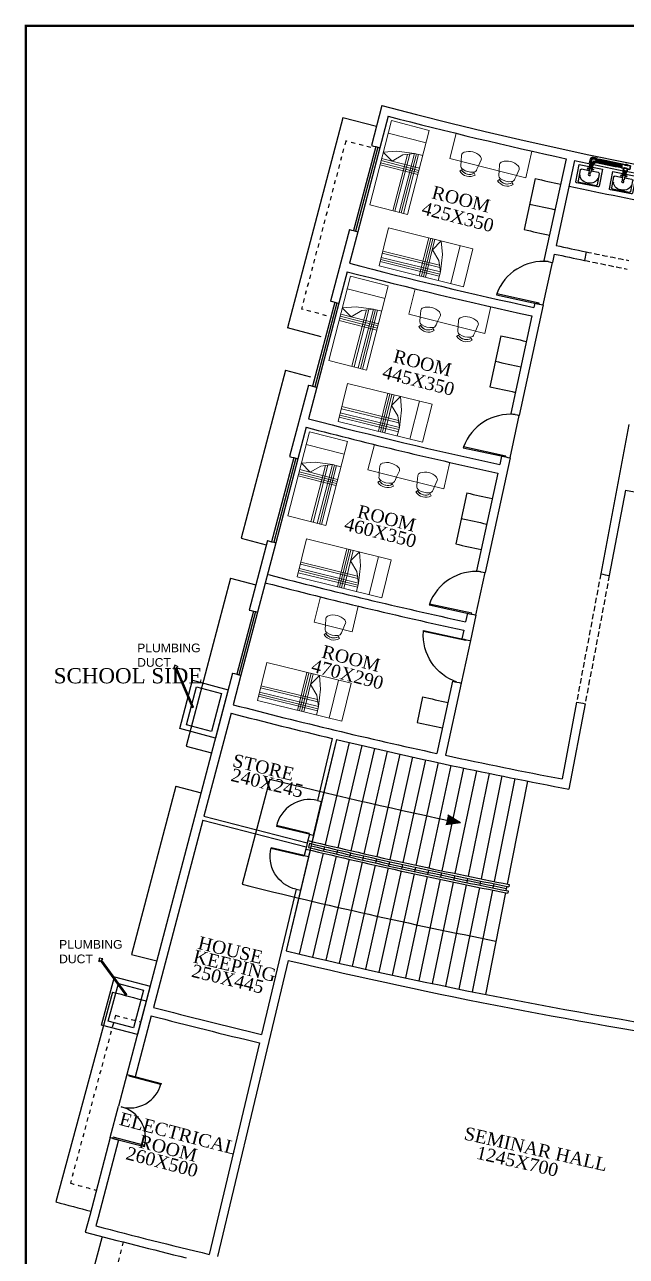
# Model space of a CAD drawing. Header units: metres. Extents: x 159409 to 239023, y 50504 to 95165.
# Drawn here: x 172420 to 173805, y 78471 to 81304 of the extents above; entities that cross this region are included whole.
import ezdxf

# ---------------------------------------------------------------- set-up
doc = ezdxf.new("R2010")
doc.units = ezdxf.units.M
doc.header["$MEASUREMENT"] = 0
doc.linetypes.add('HIDDEN', pattern=[0.125, 0.0625, -0.0625])
doc.linetypes.add('HIDDEN2', pattern=[0.1875, 0.125, -0.0625])
for name, color, linetype, lineweight in [('_Annotations', 1, 'Continuous', 25), ('FURN', 8, 'Continuous', 5), ('RJ- WS - SOLAR HW', 232, 'Continuous', 30), ('RJ- WS- COLD WATER', 152, 'Continuous', 30)]:
    doc.layers.add(name, color=color, linetype=linetype, lineweight=lineweight)
doc.layers.add('SANTEH', color=7, linetype='Continuous')
doc.layers.add('TEXT', color=3, linetype='Continuous')
doc.styles.add('DIM', font='times.ttf', dxfattribs={"height": 0.3})
doc.styles.get("Standard").update_dxf_attribs({"font": 'times.ttf', "height": 18})
doc.styles.add('Standard 360', font='arial.ttf')

# ---------------------------------------------------------------- blocks, each defined once
blk = doc.blocks.new('RYTRTRTRTRT')
at = {"color": 8}
for p, q in [((42.518, 61.153), (42.518, 61.753)), ((42.518, 61.753), (42.538, 61.753)), ((42.538, 61.753), (42.538, 61.153)), ((43.718, 61.753), (43.698, 61.753)), ((43.698, 61.753), (43.698, 61.153)), ((43.718, 61.153), (43.718, 61.753)), ((42.518, 61.153), (42.538, 61.153)), ((42.518, 61.103), (43.118, 61.103)), ((43.718, 61.103), (43.118, 61.103)), ((43.718, 61.153), (43.698, 61.153))]:
    blk.add_line(p, q, dxfattribs=at)
for centre, start, end in [((42.528, 61.163), 359.0371, 90), ((43.708, 61.163), 90, 180.9629)]:
    blk.add_arc(centre, 0.59, start, end, dxfattribs=at)
blk = doc.blocks.new('FRGHGHGHGH')
at = {"ltscale": 10}
h = blk.add_hatch(color=2, dxfattribs=at)
h.dxf.hatch_style = 1
h.paths.add_polyline_path([(196213.1, 120801.7), (196247.1, 120806.2), (196217.9, 120824.2)])
at = {"color": 2, "ltscale": 8}
for p, q in [((195961.5, 120998.2, 0.4), (195905.5, 120763.3, 0.4)), ((195990.7, 120991.3, 0.4), (195935.3, 120756.3, 0.4)), ((196019.9, 120984.5, 0.4), (195965.1, 120749.3, 0.4)), ((196049.1, 120977.7, 0.4), (195994.9, 120742.4, 0.4)), ((196078.4, 120971, 0.4), (196024.8, 120735.5, 0.4)), ((196107.6, 120964.4, 0.4), (196054.7, 120728.8, 0.4)), ((196136.9, 120957.9, 0.4), (196084.6, 120722.1, 0.4)), ((196166.2, 120951.4, 0.4), (196114.5, 120715.5, 0.4)), ((196195.5, 120945, 0.4), (196144.4, 120709, 0.4)), ((196224.9, 120938.7, 0.4), (196174.4, 120702.5, 0.4)), ((196254.2, 120932.5, 0.4), (196204.3, 120696.2, 0.4)), ((196283.6, 120926.3, 0.4), (196234.3, 120689.9, 0.4)), ((196313, 120920.2, 0.4), (196264.3, 120683.7, 0.4)), ((196342.4, 120914.2, 0.4), (196294.3, 120677.5, 0.4)), ((196371.8, 120908.3, 0.4), (196324.4, 120671.5, 0.4)), ((196401.2, 120902.4, 0.4), (196354.4, 120665.5, 0.4)), ((195904.3, 120758.5, 0.4), (195902, 120748.7, 0.4)), ((195900.8, 120743.9, 0.4), (195845.5, 120511.9, 0.4)), ((195930.7, 120736.8, 0.4), (195876, 120504.7, 0.4)), ((195960.6, 120729.8, 0.4), (195906.5, 120497.5, 0.4)), ((195934.1, 120751.4, 0.4), (195931.8, 120741.7, 0.4)), ((195964, 120744.4, 0.4), (195961.7, 120734.7, 0.4)), ((195993.8, 120737.5, 0.4), (195991.6, 120727.7, 0.4)), ((196023.7, 120730.7, 0.4), (196021.5, 120720.9, 0.4)), ((195990.5, 120722.9, 0.4), (195936.9, 120490.5, 0.4)), ((196020.4, 120716, 0.4), (195967.5, 120483.5, 0.4)), ((196050.3, 120709.3, 0.4), (195998, 120476.6, 0.4)), ((196080.2, 120702.6, 0.4), (196028.5, 120469.7, 0.4)), ((196053.6, 120723.9, 0.4), (196051.4, 120714.1, 0.4)), ((196083.5, 120717.2, 0.4), (196081.3, 120707.5, 0.4)), ((196113.4, 120710.6, 0.4), (196111.3, 120700.8, 0.4)), ((196143.4, 120704.1, 0.4), (196141.2, 120694.3, 0.4)), ((196110.2, 120696, 0.4), (196059.1, 120463, 0.4)), ((196140.2, 120689.4, 0.4), (196089.7, 120456.3, 0.4)), ((196170.2, 120683, 0.4), (196120.3, 120449.7, 0.4)), ((196200.2, 120676.6, 0.4), (196150.9, 120443.2, 0.4)), ((196173.3, 120697.6, 0.4), (196171.2, 120687.9, 0.4)), ((196203.3, 120691.3, 0.4), (196201.2, 120681.5, 0.4)), ((196233.3, 120685, 0.4), (196231.3, 120675.2, 0.4)), ((196263.3, 120678.8, 0.4), (196261.3, 120669, 0.4)), ((196293.3, 120672.6, 0.4), (196291.4, 120662.8, 0.4)), ((196230.2, 120670.3, 0.4), (196181.6, 120436.8, 0.4)), ((196260.3, 120664.1, 0.4), (196212.2, 120430.5, 0.4)), ((196290.4, 120657.9, 0.4), (196242.9, 120424.2, 0.4)), ((196320.5, 120651.9, 0.4), (196273.6, 120418, 0.4)), ((196350.6, 120645.9, 0.4), (196304.3, 120411.9, 0.4)), ((196323.4, 120666.6, 0.4), (196321.4, 120656.8, 0.4)), ((196353.5, 120660.6, 0.4), (196351.5, 120650.8, 0.4)), ((196356.4, 120649.8, 0.4), (196355.5, 120644.9, 0.4)), ((196359.3, 120664.5, 0.4), (196358.4, 120659.6, 0.4)), ((196359.3, 120664.5, 0.4), (196358.4, 120659.6, 0.4))]:
    blk.add_line(p, q, dxfattribs=at)
at = {"color": 2, "ltscale": 10}
for p, q in [((195808.2, 120907, 0.4), (195744.5, 120665.2, 0.4)), ((196247.1, 120806.2), (196217.9, 120824.2)), ((196247.1, 120806.2), (196213.1, 120801.7)), ((195895.7, 120765.7), (195891.1, 120746.2)), ((195899.4, 120759.6), (195897.1, 120749.9))]:
    blk.add_line(p, q, dxfattribs=at)
for radius, start, end in [(11653.5, 255.95847, 258.01393), (11903.5, 255.94349, 258.82445)]:
    blk.add_arc((198635.6, 132212.3), radius, start, end, dxfattribs=at)
at = {"color": 2, "ltscale": 8}
for radius, start, end in [(11770, 256.5387, 258.84879), (11775, 256.56305, 258.84878), (11790, 256.53878, 258.84875), (11785, 256.56307, 258.84876), (11780, 256.58737, 258.82445)]:
    blk.add_arc((198635.6, 132212.3), radius, start, end, dxfattribs=at)
blk = doc.blocks.new('TRTH')
at = {"color": 42, "ltscale": 8}
for p, q in [((-589.839, -68.759), (-589.839, -67.98)), ((-589.819, -68.759), (-589.819, -67.979)), ((-589.839, -68.759), (-589.819, -68.759)), ((-589.839, -68.859), (-589.039, -68.859))]:
    blk.add_line(p, q, dxfattribs=at)
blk.add_arc((-589.819, -68.759), 0.78, 0, 91.4693, dxfattribs=at)
blk = doc.blocks.new('GTGHTRH')
at = {"color": 8, "ltscale": 10}
blk.add_line((194239.1, 122846.8), (194339.1, 122846.8), dxfattribs=at)
blk.add_lwpolyline([(194239.1, 122856.8), (194241.1, 122856.8), (194241.1, 122956.8), (194239.1, 122956.8), (194239.1, 122856.8)], dxfattribs=at)
blk.add_arc((194224.9, 122842.9), 115.1, 6.9537, 81.8888, dxfattribs=at)
blk = doc.blocks.new('A$C25933C84')
at = {"linetype": 'Continuous'}
for p, q in [((0, 0.9), (2, 0.9)), ((0, 0), (0, 0.9)), ((0.3, 0.9), (0.3, 0)), ((0.6, 0.7), (0.6, 0.9)), ((2, 0.9), (2, 0)), ((0.65, 0.3), (0.6, 0.7)), ((0.7, 0.45), (0.6, 0.7)), ((0.75, 0), (0.65, 0.3)), ((0.9, 0.25), (0.7, 0.45)), ((0.75, 0), (0.9, 0.25)), ((2, 0), (0, 0))]:
    blk.add_line(p, q, dxfattribs=at)
for p, q in [((0.9, 0), (0.9, 0.9)), ((0.95, 0), (0.95, 0.9)), ((1, 0), (1, 0.9)), ((1.05, 0), (1.05, 0.9)), ((0.6, 0.8), (2, 0.8)), ((0.6, 0.75), (2, 0.75)), ((0.6, 0.7), (2, 0.7)), ((0.64, 0.6), (2, 0.6)), ((0.66, 0.55), (2, 0.55))]:
    blk.add_line(p, q)
blk = doc.blocks.new('RGGTHT')
at = {"layer": 'FURN'}
for p, q in [((196222.4, 122334.3), (196237.2, 122392.5)), ((196396.9, 122290.1), (196410.8, 122351.7)), ((196309.7, 122312.2), (196222.4, 122334.3)), ((196248, 122319.2), (196248.6, 122327.7)), ((196248, 122319.2), (196248.6, 122327.7)), ((196248.6, 122327.7), (196249.6, 122343)), ((196288.4, 122317.6), (196284.9, 122309.9)), ((196288.4, 122317.6), (196284.9, 122309.9)), ((196294.8, 122331.6), (196288.4, 122317.6)), ((196335.8, 122305.6), (196336.9, 122320.9)), ((196245.1, 122305.6), (196249.2, 122308.2)), ((196245.1, 122305.6), (196249.2, 122308.2)), ((196252.1, 122309.8), (196249.2, 122308.2)), ((196252.1, 122309.8), (196249.2, 122308.2)), ((196276.8, 122303.5), (196278.6, 122300.8)), ((196276.8, 122303.5), (196278.6, 122300.8)), ((196280.9, 122296.6), (196278.6, 122300.8)), ((196280.9, 122296.6), (196278.6, 122300.8)), ((196396.9, 122290.1), (196309.7, 122312.2)), ((196335.2, 122297.2), (196335.8, 122305.6)), ((196335.2, 122297.2), (196335.8, 122305.6)), ((196339.3, 122287.7), (196336.5, 122286.1)), ((196339.3, 122287.7), (196336.5, 122286.1)), ((196375.7, 122295.5), (196372.2, 122287.8)), ((196375.7, 122295.5), (196372.2, 122287.8)), ((196382, 122309.5), (196375.7, 122295.5)), ((196332.4, 122283.5), (196336.5, 122286.1)), ((196332.4, 122283.5), (196336.5, 122286.1)), ((196364.1, 122281.4), (196365.8, 122278.7)), ((196364.1, 122281.4), (196365.8, 122278.7)), ((196368.2, 122274.5), (196365.8, 122278.7)), ((196368.2, 122274.5), (196365.8, 122278.7))]:
    blk.add_line(p, q, dxfattribs=at)
for centre, radius, start, end in [((196257.8, 122340.9), 8.47, 108.0227, 165.7918), ((196257.8, 122340.9), 8.47, 108.0227, 165.7918), ((196266.4, 122314.5), 36.3, 43.5608, 108.0227), ((196266.4, 122314.5), 36.3, 43.5608, 108.0227), ((196256.2, 122317.2), 8.47, 165.7918, 240.9067), ((196256.2, 122317.2), 8.47, 165.7918, 240.9067), ((196286.6, 122333.6), 8.47, 345.7918, 43.5608), ((196286.6, 122333.6), 8.47, 345.7918, 43.5608), ((196345.1, 122318.8), 8.47, 108.0227, 165.7918), ((196345.1, 122318.8), 8.47, 108.0227, 165.7918), ((196353.7, 122292.4), 36.3, 43.5608, 108.0227), ((196353.7, 122292.4), 36.3, 43.5608, 108.0227), ((196373.8, 122311.6), 8.47, 345.7918, 43.5608), ((196373.8, 122311.6), 8.47, 345.7918, 43.5608), ((196267.8, 122319.9), 26.8, 212.1889, 299.3946), ((196267.8, 122319.9), 26.8, 212.1889, 299.3946), ((196267.8, 122319.9), 21.9, 212.1889, 299.3946), ((196267.8, 122319.9), 21.9, 212.1889, 286.144), ((196273.2, 122341.1), 37.8, 236.053, 275.5305), ((196273.2, 122341.1), 37.8, 236.053, 275.5305), ((196276.7, 122312), 8.47, 270.6768, 345.7918), ((196276.7, 122312), 8.47, 270.6768, 345.7918), ((196343.4, 122295.1), 8.47, 165.7918, 240.9067), ((196343.4, 122295.1), 8.47, 165.7918, 240.9067), ((196360.4, 122319), 37.8, 236.053, 275.5305), ((196360.4, 122319), 37.8, 236.053, 275.5305), ((196364, 122289.9), 8.47, 270.6768, 345.7918), ((196364, 122289.9), 8.47, 270.6768, 345.7918), ((196355, 122297.8), 26.8, 212.1889, 299.3946), ((196355, 122297.8), 26.8, 212.1889, 299.3946), ((196355, 122297.8), 21.9, 212.1889, 299.3946), ((196355, 122297.8), 21.9, 212.1889, 286.144)]:
    blk.add_arc(centre, radius, start, end, dxfattribs=at)
blk = doc.blocks.new('GRGTHT')
at = {"layer": 'FURN'}
for p, q in [((195910.3, 121268.2), (195925, 121326.3)), ((195997.5, 121246.1), (196011.7, 121305)), ((195997.5, 121246.1), (195910.3, 121268.2)), ((195936.4, 121261.5), (195937.5, 121276.8)), ((195933, 121239.5), (195937.1, 121242)), ((195933, 121239.5), (195937.1, 121242)), ((195935.8, 121253.1), (195936.4, 121261.6)), ((195935.8, 121253.1), (195936.4, 121261.5)), ((195939.9, 121243.6), (195937.1, 121242)), ((195939.9, 121243.6), (195937.1, 121242)), ((195976.3, 121251.4), (195972.8, 121243.7)), ((195976.3, 121251.4), (195972.8, 121243.7)), ((195982.6, 121265.4), (195976.3, 121251.4)), ((195964.7, 121237.3), (195966.4, 121234.6)), ((195964.7, 121237.3), (195966.4, 121234.6)), ((195968.8, 121230.4), (195966.4, 121234.6)), ((195968.8, 121230.4), (195966.4, 121234.6))]:
    blk.add_line(p, q, dxfattribs=at)
for centre, radius, start, end in [((195945.7, 121274.8), 8.47, 108.0227, 165.7918), ((195945.7, 121274.8), 8.47, 108.0227, 165.7918), ((195954.3, 121248.3), 36.3, 43.5608, 108.0227), ((195954.3, 121248.3), 36.3, 43.5608, 108.0227), ((195974.4, 121267.5), 8.47, 345.7918, 43.5608), ((195974.4, 121267.5), 8.47, 345.7918, 43.5608), ((195955.7, 121253.7), 26.8, 212.1889, 299.3946), ((195955.7, 121253.7), 26.8, 212.1889, 299.3946), ((195944.1, 121251), 8.47, 165.7918, 240.9067), ((195944.1, 121251), 8.47, 165.7918, 240.9067), ((195955.7, 121253.7), 21.9, 212.1889, 299.3946), ((195955.7, 121253.7), 21.9, 212.1889, 286.144), ((195961, 121275), 37.8, 236.053, 275.5305), ((195961, 121275), 37.8, 236.053, 275.5305), ((195964.6, 121245.8), 8.47, 270.6768, 345.7918), ((195964.6, 121245.8), 8.47, 270.6768, 345.7918)]:
    blk.add_arc(centre, radius, start, end, dxfattribs=at)
blk = doc.blocks.new('Rac7')
at = {"color": 0}
for p, q in [((-39501, -24232), (-39501, -23830)), ((-39474, -23808), (-38988, -23808)), ((-39457, -23859), (-39457, -24115)), ((-39032, -23838), (-39430, -23838)), ((-39221, -23855), (-39241, -23855)), ((-39005, -24115), (-39005, -23859)), ((-39005, -23859), (-39005, -23859)), ((-38961, -23830), (-38961, -24232)), ((-38961, -24232), (-39501, -24232)), ((-39430, -24136), (-39253, -24136)), ((-39297, -24164), (-39253, -24164)), ((-39297, -24194), (-39297, -24164)), ((-39165, -24194), (-39297, -24194)), ((-39253, -24186), (-39253, -24094)), ((-39253, -24186), (-39209, -24186)), ((-39209, -24186), (-39209, -24094)), ((-39209, -24136), (-39032, -24136)), ((-39209, -24164), (-39165, -24164)), ((-39165, -24164), (-39165, -24194))]:
    blk.add_line(p, q, dxfattribs=at)
at = {"color": 0, "extrusion": (0, 0, -1)}
for centre, major_axis, start_param, end_param in [((-39474, -23830), (-27, 0), 0, 1.570796), ((-39430, -23859), (-27, 0), 0, 1.570796), ((-39241, -24007), (-194, 0), 0, 1.570796), ((-39221, -24007), (-194, 0), 1.570796, 3.141593), ((-39032, -23859), (-27, 0), 1.570796, 3.141593), ((-38988, -23830), (-27, 0), 1.570796, 3.141593), ((-39430, -24115), (-27, 0), -1.570796, 0), ((-39231, -24104), (-25.3, 0), 0.552816, 2.588777), ((-39032, -24115), (-27, 0), -3.141593, -1.570796)]:
    blk.add_ellipse(centre, major_axis=major_axis, ratio=0.785714, start_param=start_param, end_param=end_param, dxfattribs=at)
blk.add_ellipse((-39231, -24048), major_axis=(-27.9, 0), ratio=0.785714, dxfattribs=at)
blk = doc.blocks.new('A$C12DB153C')
at = {"linetype": 'Continuous', "ltscale": 10}
for p, q in [((-2.78, 0.53), (-0.73, 0.53)), ((-2.78, -1.99), (-2.78, 0.53)), ((1.26, 2.08), (-1.26, 2.08)), ((-1.26, 2.08), (-1.26, 0.53)), ((0.73, 0.53), (2.8, 0.53)), ((1.26, 2.08), (1.26, 0.53)), ((2.8, -1.99), (2.8, 0.53)), ((-2.78, -1.99), (-0.62, -1.99)), ((0.62, -1.99), (2.8, -1.99))]:
    blk.add_line(p, q, dxfattribs=at)
at = {"color": 8, "linetype": 'Continuous', "lineweight": 0}
for p, q in [((-2.78, 0.26), (-1.19, 0.26)), ((-1, 2.08), (-1, 0.53)), ((0.93, 0), (-0.9, 0)), ((1, 2.08), (1, 0.53)), ((2.8, 0.26), (1.22, 0.26)), ((-2.78, -1.73), (-1.19, -1.73)), ((-0.9, -1.47), (0.93, -1.47)), ((2.8, -1.73), (1.22, -1.73))]:
    blk.add_line(p, q, dxfattribs=at)
for centre, start, end in [((-1.19, -0.03), 5.73917, 90), ((1.22, -0.03), 90, 174.26083), ((-1.19, -1.44), 270, 354.26083), ((1.22, -1.44), 185.73917, 270)]:
    blk.add_arc(centre, 0.293, start, end, dxfattribs=at)
at = {"linetype": 'Continuous', "ltscale": 10, "extrusion": (0, 0, -1)}
for centre, start_param, end_param in [((0, 1.55), 3.309118, 4.544863), ((0, -0.9), 2.9928, 4.847677)]:
    blk.add_ellipse(centre, major_axis=(-0.891, 0.891), ratio=1, start_param=start_param, end_param=end_param, dxfattribs=at)
blk = doc.blocks.new('A$C0C4120B1')
at = {"color": 8, "linetype": 'Continuous', "lineweight": 5}
for p, q in [((7, 13.3), (5.3, 12.8)), ((8.1, 8.9), (6.6, 8.5)), ((11.9, 15.4), (7.7, 14.3)), ((13.5, 9.5), (9.2, 8.4))]:
    blk.add_line(p, q, dxfattribs=at)
for centre, radius, start, end in [((3.9, 10.1), 3.05, 62.0538, 237.3896), ((7.9, 13.4), 0.896, 104.7217, 194.7217), ((9, 9.3), 0.896, 194.7217, 284.7217)]:
    blk.add_arc(centre, radius, start, end, dxfattribs=at)
at = {"layer": 'RJ- WS - SOLAR HW', "color": 8, "linetype": 'Continuous', "lineweight": 5}
for p, q in [((2.7, 5.5), (2.2, 7.6)), ((3.3, 0.2), (2.2, 4.5)), ((7.1, 6.7), (6.6, 8.5)), ((9.2, 1.8), (8.1, 6))]:
    blk.add_line(p, q, dxfattribs=at)
for centre, start, end in [((3.1, 4.7), 110.4609, 194.7217), ((7.2, 5.8), 14.7217, 98.9825)]:
    blk.add_arc(centre, 0.896, start, end, dxfattribs=at)
at = {"layer": 'RJ- WS- COLD WATER', "lineweight": 60}
for p, q in [((2.5, 0), (0.1, 9.2)), ((10, 2), (2.5, 0)), ((11.7, 16.2), (2.9, 13.9)), ((13.7, 8.7), (8.6, 7.4)), ((10, 2), (8.6, 7.4)), ((11.7, 16.2), (13.7, 8.7))]:
    blk.add_line(p, q, dxfattribs=at)
blk.add_arc((3.9, 10.1), 3.85, 104.7217, 194.7217, dxfattribs=at)

msp = doc.modelspace()

# ---------------------------------------------------------------- linework, layer by layer
at = {"color": 0, "ltscale": 8}
for p, q in [((173242.444, 81118.127, -3.971), (173218.249, 81026.259, -3.971)), ((173256.696, 81093.712, -3.971), (173237.594, 81021.185, -3.971)), ((173227.924, 81023.732, -3.971), (173176.987, 80830.326, -3.971)), ((173232.759, 81022.458, -3.971), (173181.822, 80829.053, -3.971)), ((173237.594, 81021.185, -3.971), (173186.657, 80827.779, -3.971)), ((173167.312, 80832.854, -3.971), (173124.016, 80668.46, -3.971)), ((173186.657, 80827.779, -3.971), (173167.556, 80755.252, -3.971)), ((173162.463, 80735.912, -3.971), (173143.361, 80663.385, -3.971)), ((173133.691, 80665.932, -3.971), (173082.754, 80472.527, -3.971)), ((173138.526, 80664.658, -3.971), (173087.589, 80471.253, -3.971)), ((173143.361, 80663.385, -3.971), (173092.424, 80469.98, -3.971)), ((173073.079, 80475.055, -3.971), (173029.783, 80310.661, -3.971)), ((173092.424, 80469.98, -3.971), (173073.323, 80397.453, -3.971)), ((173073.323, 80397.453, -3.971), (173073.323, 80397.453, -3.971)), ((173068.229, 80378.112, -3.971), (173049.128, 80305.585, -3.971)), ((173039.458, 80308.132, -3.971), (172988.521, 80114.727, -3.971)), ((173044.293, 80306.859, -3.971), (172993.356, 80113.453, -3.971)), ((173049.128, 80305.585, -3.971), (172998.191, 80112.18, -3.971)), ((172978.846, 80117.256, -3.971), (172936.824, 79957.697, -3.971)), ((172998.191, 80112.18, -3.971), (172956.169, 79952.621, -3.971)), ((172946.498, 79955.168, -3.971), (172908.296, 79810.114, -3.971)), ((172951.333, 79953.894, -3.971), (172913.131, 79808.84, -3.971)), ((172956.169, 79952.621, -3.971), (172917.966, 79807.567, -3.971)), ((172898.621, 79812.643, -3.971), (172655.436, 78889.279, -3.971)), ((172917.966, 79807.567, -3.971), (172900.138, 79739.875, -3.971)), ((172895.045, 79720.535, -3.971), (172832.647, 79483.613, -3.971)), ((172829.975, 79473.975, -3.971), (172716.641, 79043.649, -3.971)), ((172711.547, 79024.309, -3.971), (172674.652, 78884.218, -3.971)), ((172617.234, 78744.225, -3.971), (172570.083, 78565.197, -3.971)), ((172636.449, 78739.165, -3.971), (172589.299, 78560.136, -3.971)), ((172570.083, 78565.197, -3.971), (172559.892, 78526.501, -3.971)), ((172589.424, 78560.103, -3.971), (172584.33, 78540.763, -3.971)), ((172579.237, 78521.423, -3.971), (172579.233, 78521.407, -3.971))]:
    msp.add_line(p, q, dxfattribs=at)
at = {"color": 0, "ltscale": 10}
for p, q in [((173152.348, 81090.15, -3.971), (173025.006, 80606.638, -3.971)), ((173229.709, 81069.775, -4.392), (173152.348, 81090.15, -3.971)), ((173666.078, 80995.82, -4.392), (173615.135, 80761.289, -4.392)), ((173685.627, 80991.594, -4.392), (173643.174, 80796.151, -4.392)), ((173594.747, 80950.096, -4.392), (173569.275, 80832.829, -4.392)), ((173712.158, 80781.554, -4.392), (173708.085, 80761.973, -4.392)), ((173638.929, 80776.607, -4.392), (173634.683, 80757.063, -4.392)), ((173613.457, 80659.341, -4.392), (173558.268, 80405.266, -4.392)), ((173593.909, 80663.568, -4.392), (173591.786, 80653.796, -4.392)), ((173587.541, 80634.252, -4.392), (173538.72, 80409.493, -4.392)), ((173102.368, 80586.263, -4.392), (173025.006, 80606.638, -3.971)), ((173516.208, 80588.522, -4.392), (173490.736, 80471.254, -4.392)), ((173020.161, 80509.712, -3.971), (172918.287, 80122.902, -3.971)), ((173020.161, 80509.712, -3.971), (173078.182, 80494.431, -3.971)), ((173810.723, 80384.631, -4.392), (173745.782, 80040.708, -4.392)), ((173537.042, 80307.544, -4.392), (173479.727, 80043.679, -4.392)), ((173517.494, 80311.771, -4.392), (173513.248, 80292.227, -4.392)), ((173509.003, 80272.683, -4.392), (173460.183, 80047.924, -4.392)), ((173437.67, 80226.947, -4.392), (173412.198, 80109.68, -4.392)), ((173802.546, 80233.534, -4.392), (173765.431, 80036.979, -4.392)), ((172918.287, 80122.902, -3.971), (172976.309, 80107.621, -3.971)), ((172894.102, 80031.07, -3.971), (172792.228, 79644.26, -3.971)), ((172894.102, 80031.07, -3.971), (172952.123, 80015.789, -3.971)), ((173438.956, 79950.203, -4.392), (173434.711, 79930.659, -4.392)), ((173458.504, 79945.975, -4.392), (173445.768, 79887.342, -4.392)), ((173430.466, 79911.114, -4.392), (173426.22, 79891.57, -4.392)), ((173404.994, 79793.849, -4.392), (173368.909, 79627.723, -4.392)), ((173424.542, 79789.621, -4.392), (173388.457, 79623.494, -4.392)), ((173335.782, 79757.879, -4.392), (173323.046, 79699.245, -4.392)), ((173690.117, 79745.917, -4.392), (173656.718, 79569.043, -4.392)), ((173709.767, 79742.189, -4.392), (173672.657, 79545.662, -4.392)), ((173127.842, 79662.238, -4.392), (173093.863, 79519.75, -4.392)), ((173137.569, 79659.919, -4.392), (173103.55, 79517.261, -4.392)), ((172792.228, 79644.26, -3.971), (172850.25, 79628.979, -3.971)), ((172768.042, 79552.427, -3.971), (172666.169, 79165.618, -3.971)), ((172768.042, 79552.427, -3.971), (172826.064, 79537.146, -3.971)), ((173093.863, 79519.75, -4.389), (173103.579, 79517.253, -4.406)), ((172832.647, 79483.613, -3.971), (173070.663, 79422.462, -4.392)), ((172829.975, 79473.975, -3.971), (173068.343, 79412.734, -4.392)), ((173075.303, 79441.92, -4.392), (173070.663, 79422.462, -4.392)), ((173084.99, 79439.431, -4.392), (173073.39, 79390.787, -4.392)), ((173075.298, 79441.921, -4.391), (173085.327, 79439.344, -4.409)), ((173067.183, 79407.871, -4.392), (173063.703, 79393.276, -4.392)), ((173063.703, 79393.276, -4.393), (173073.419, 79390.78, -4.41)), ((173045.143, 79315.446, -4.392), (172965.468, 78981.331, -4.392)), ((173054.83, 79312.958, -4.392), (173021.587, 79173.552, -4.392)), ((173045.143, 79315.446, -4.395), (173054.83, 79312.958, -4.412)), ((172666.169, 79165.618, -3.971), (172724.191, 79150.337, -3.971)), ((173026.676, 79151.782, -4.392), (172864.302, 78470.874, -4.392)), ((172622.673, 79078.992, -4.392), (172492.171, 78596.323, -4.392)), ((172960.829, 78961.876, -4.392), (172844.848, 78475.514, -4.392)), ((172655.436, 78889.279, -3.971), (172674.652, 78884.218, -3.834)), ((172617.234, 78744.225, -3.971), (172636.449, 78739.165, -3.834)), ((172598.322, 78516.419, -3.971), (172578.19, 78438.998, -4.392))]:
    msp.add_line(p, q, dxfattribs=at)
at = {"color": 0, "linetype": 'HIDDEN', "ltscale": 150}
for p, q in [((173158.954, 81036.705, -4.076), (173057.08, 80649.895, -4.076)), ((173216.975, 81021.424, -4.392), (173158.954, 81036.705, -4.076)), ((173115.102, 80634.614, -4.392), (173057.08, 80649.895, -4.076)), ((172629.25, 79025.436, -4.392), (172525.488, 78639.128, -4.392)), ((172646.743, 78503.954, -3.97), (172631.87, 78445.826, -4.392))]:
    msp.add_line(p, q, dxfattribs=at)
at = {"color": 0, "linetype": 'HIDDEN2', "ltscale": 100}
for p, q in [((173745.782, 80040.708, -4.392), (173690.117, 79745.917, -4.392)), ((173765.431, 80036.979, -4.392), (173709.767, 79742.189, -4.392))]:
    msp.add_line(p, q, dxfattribs=at)
at = {"color": 6, "const_width": 5.123, "elevation": -4.392}
msp.add_lwpolyline([(179166.557, 81301.656), (179166.557, 76559.83), (172422.808, 76559.83), (172422.808, 81301.656)], close=True, dxfattribs=at)
at = {"color": 0, "ltscale": 10}
for centre, radius, start, end in [((175811.745, 90873.972, -4.392), 10088.5, 255.2456003, 284.7551355), ((175811.745, 90873.972, -4.392), 10108.5, 255.3589611, 257.7449634), ((175811.745, 90873.972, -4.392), 10158.5, 255.2455128, 255.2455973), ((175811.745, 90873.972, -4.392), 10183.5, 255.2455922, 255.3581231), ((175811.745, 90873.972, -4.392), 10108.5, 257.858325, 259.1935676), ((175811.745, 90873.972, -4.392), 10168.5, 257.4068834, 257.7449634), ((175811.745, 90873.972, -4.392), 10168.5, 257.858325, 259.1935676), ((175811.745, 90873.972, -4.392), 10228.5, 257.4088665, 257.7449634), ((175811.745, 90873.972, -4.392), 10383.5, 255.2455882, 255.3559475), ((175811.745, 90873.972, -4.392), 10288.5, 257.4108266, 257.7449634), ((175811.745, 90873.972, -4.392), 10308.5, 257.8561256, 258.2480397), ((175811.745, 90873.972, -4.392), 10458.5, 255.3551532, 257.7449634), ((175811.745, 90873.972, -4.392), 10348.5, 257.7449634, 257.855696), ((175811.745, 90873.972, -4.392), 10328.5, 257.8559104, 258.2480397), ((175811.745, 90873.972, -4.392), 10478.5, 255.3549432, 257.7449634), ((175811.745, 90873.972, -4.392), 10553.5, 255.2455777, 255.3541632), ((175811.745, 90873.972, -4.392), 10448.5, 257.7449634, 257.8546362), ((175811.745, 90873.972, -4.392), 10538.5, 257.4187533, 257.7449634), ((175811.745, 90873.972, -4.392), 10598.5, 257.4206, 257.7449634), ((175811.745, 90873.972, -4.392), 10753.5, 255.245574, 255.3521361), ((175811.745, 90873.972, -4.392), 10658.5, 257.422426, 257.7449634), ((175811.745, 90873.972, -4.392), 10828.5, 255.3513953, 257.7449634), ((175811.745, 90873.972, -4.392), 10708.5, 257.7449634, 257.8519733), ((175811.745, 90873.972, -4.392), 10848.5, 255.3511995, 257.7449634), ((175811.745, 90873.972, -4.392), 10923.5, 255.2455642, 255.3504715), ((175811.745, 90873.972, -4.392), 10808.5, 257.7449634, 257.8509833), ((175811.745, 90873.972, -4.392), 10908.5, 257.4298179, 257.7449634), ((175811.04, 90866.666, -4.392), 10821.162, 259.3034192, 262.8941769), ((175811.745, 90873.972, -4.392), 10968.5, 257.4315419, 257.7449634), ((175811.745, 90873.972, -4.392), 11123.5, 255.2455607, 255.3485783), ((175811.745, 90873.972, -4.392), 11028.5, 257.433247, 257.7449634), ((175811.745, 90873.972, -4.392), 11078.5, 257.7449634, 257.8483994), ((175811.745, 90873.972, -4.392), 11218.5, 255.3589611, 257.7449634), ((175811.745, 90873.972, -4.392), 11198.5, 255.3589611, 257.7449634), ((175811.745, 90873.972, -4.392), 11028.5, 259.2030243, 259.3069293), ((175811.745, 90873.972, -4.392), 11288.5, 255.2455525, 255.3470669), ((175811.745, 90873.972, -4.392), 11178.5, 257.7449634, 257.8474741), ((175811.745, 90873.972, -4.392), 11238.5, 257.7449634, 257.8471086), ((175811.745, 90873.972, -4.392), 11438.5, 255.24555, 255.3457307), ((175811.745, 90873.972, -4.392), 11338.5, 257.7449634, 257.8471086), ((175811.745, 90873.972, -4.392), 11508.5, 255.3451191, 257.7449634), ((175811.745, 90873.972, -4.392), 11388.5, 257.4431007, 257.7449634), ((175811.745, 90873.972, -4.392), 11328.5, 259.2051017, 259.3069293), ((175811.745, 90873.972, -4.392), 11528.5, 255.3449457, 256.5376757), ((175811.745, 90873.972, -4.392), 11448.5, 257.4446828, 257.7449634), ((175811.745, 90873.972, -4.392), 11528.5, 256.587375, 259.3069293), ((175811.745, 90873.972, -4.392), 11508.5, 257.8445347, 259.207358), ((175811.745, 90873.972, -4.392), 12028.5, 256.587375, 261.5854133), ((175811.745, 90873.972, -4.392), 12048.5, 256.6349293, 261.5859416), ((175811.745, 90873.972, -4.392), 12218.5, 254.8703822, 255.2455261), ((175811.745, 90873.972, -4.392), 12248.5, 255.3382469, 256.5405972), ((175811.745, 90873.972, -4.392), 12228.5, 255.3382469, 256.5405207), ((175811.745, 90873.972, -4.392), 12718.5, 254.8703822, 255.2455123), ((175811.745, 90873.972, -4.392), 12748.5, 255.3353978, 256.5424318), ((175811.745, 90873.972, -4.392), 12768.5, 255.245511, 256.3205151)]:
    msp.add_arc(centre, radius, start, end, dxfattribs=at)
at = {"color": 0, "linetype": 'HIDDEN2', "ltscale": 100}
for radius in [10308.5, 10328.5]:
    msp.add_arc((175811.745, 90873.972, -4.392), radius, 258.2480397, 258.8038529, dxfattribs=at)
at = {"color": 0, "linetype": 'HIDDEN', "ltscale": 150}
for radius, end in [(12268.5, 255.2455261), (12668.5, 255.2455123)]:
    msp.add_arc((175811.745, 90873.972, -4.392), radius, 254.9653143, end, dxfattribs=at)
at = {"layer": '_Annotations', "elevation": -3.971}
for points in [[(172808.518, 79734.408), (172769.354, 79825.482), (172773.515, 79827.271), (172765.582, 79830.433), (172762.42, 79822.5), (172766.581, 79824.289), (172805.744, 79733.215)], [(172655.326, 79072.882), (172596.833, 79152.925), (172600.489, 79155.597), (172592.051, 79156.909), (172590.738, 79148.471), (172594.395, 79151.143), (172652.888, 79071.1)]]:
    msp.add_lwpolyline(points, close=True, dxfattribs=at)
at = {"layer": '_Annotations', "color": 31, "elevation": -3.971}
for points in [[(172806.707, 79796.023), (172888.838, 79774.125), (172859.212, 79663.007), (172777.081, 79684.905)], [(172815.565, 79780.725), (172873.539, 79765.268), (172850.354, 79678.305), (172792.379, 79693.763)], [(172627.093, 79114.034), (172709.224, 79092.136), (172679.597, 78981.018), (172597.466, 79002.916)], [(172635.95, 79098.736), (172693.925, 79083.278), (172670.74, 78996.316), (172612.765, 79011.773)]]:
    msp.add_lwpolyline(points, close=True, dxfattribs=at)
at = {"layer": 'RJ- WS- COLD WATER', "lineweight": 60}
for p, q in [((173720.548, 80972.937, -4.392), (173723.149, 80985.104, -4.392)), ((173723.756, 80972.236, -4.392), (173726.372, 80984.388, -4.392)), ((173797.415, 80956.907, -4.392), (173799.875, 80968.078, -4.392)), ((173800.637, 80956.275, -4.392), (173803.097, 80967.362, -4.392))]:
    msp.add_line(p, q, dxfattribs=at)
for centre, end in [((175808.689, 90862.031, -4.366), 258.4791439), ((175809.73, 90866.856, -4.366), 258.4787722)]:
    msp.add_arc(centre, 10088.5, 258.1433396, end, dxfattribs=at)

# ---------------------------------------------------------------- block references
at = {"color": 4}
for name, p in [('RGGTHT', (-22823.903, -41338.337, -4.392)), ('RGGTHT', (-22918.136, -41696.137, -4.392)), ('RGGTHT', (-23012.369, -42053.937, -3.971)), ('GRGTHT', (-22823.903, -41338.337, -4.392)), ('FRGHGHGHGH', (-22823.903, -41338.337, -4.392))]:
    msp.add_blockref(name, p, dxfattribs=at)
at = {"color": 6, "ltscale": 10, "xscale": -1, "rotation": 92.19336864881355}
msp.add_blockref('A$C0C4120B1', (173737.182, 80997.799, -4.366), dxfattribs=at)
at = {"color": 4, "rotation": 77.74496337509231}
for p in [(252430.994, -135229.434, -4.392), (252354.579, -135581.231, -4.392), (252276.041, -135942.8, -4.392)]:
    msp.add_blockref('GTGHTRH', p, dxfattribs=at)
at = {"color": 4, "xscale": -1, "rotation": 77.88787818154118}
msp.add_blockref('GTGHTRH', (334314.164, 244026.084, -4.392), dxfattribs=at)
at = {"color": 4}
for name, p, xscale, yscale, zscale, rotation in [('TRTH', (180017.974, 138417.85, -4.408), 100, 100, 100, 76.63687054609126), ('TRTH', (152935.506, 23524.969, -4.409), -99.99999999999999, 100, 100, 76.83638867912377), ('RYTRTRTRTRT', (166609.856, 85984.612, -3.971), 125.2224257317922, 125.2224257317922, 125.2224257317922, 255.2641592067545)]:
    msp.add_blockref(name, p, dxfattribs=dict(at, xscale=xscale, yscale=yscale, zscale=zscale, rotation=rotation))
at = {"layer": 'FURN', "extrusion": (1.72e-14, -6.3e-15, -1), "xscale": -99.99999999999994, "yscale": 99.99999999999993, "zscale": -99.99999999999994, "rotation": 104.4152730130258}
for p in [(-173264.024, 81083.425, 4.392), (-173169.791, 80725.625, 4.392), (-173075.558, 80367.825, 3.971)]:
    msp.add_blockref('A$C25933C84', p, dxfattribs=at)
at = {"layer": 'FURN', "extrusion": (-6.1e-15, -1.73e-14, -1), "xscale": -99.99999999999994, "yscale": 99.99999999999993, "zscale": -99.99999999999994, "rotation": 193.8640754104753}
for p in [(-173451.763, 80788.827, 4.392), (-173357.53, 80431.027, 4.392), (-173263.297, 80073.228, 3.971), (-173171.413, 79789.062, 4.392)]:
    msp.add_blockref('A$C25933C84', p, dxfattribs=at)
at = {"layer": 'RJ- WS- COLD WATER', "linetype": 'Continuous', "ltscale": 10, "xscale": 3.499233740472019, "yscale": 3.499233740446655, "zscale": 3.49923374045335, "rotation": 168.5838639060348}
msp.add_blockref('A$C12DB153C', (173803.369, 80974.783, -4.366), dxfattribs=at)
at = {"layer": 'SANTEH', "xscale": 0.09999999999999992, "yscale": 0.09999999999999992, "zscale": 0.09999999999999992, "rotation": 168.90767200018}
for p in [(169406.939, 79353.884, -4.392), (169483.842, 79337.963, -4.392)]:
    msp.add_blockref('Rac7', p, dxfattribs=at)

# ---------------------------------------------------------------- texts
at = {"color": 1, "ltscale": 10, "insert": (172487.17, 79824.018, -4.392), "char_height": 35, "attachment_point": 1}
msp.add_mtext_dynamic_manual_height_columns('{\\C3;SCHOOL SIDE}', width=787.70155, gutter_width=90, heights=[0], dxfattribs=at)
at = {"layer": '_Annotations', "char_height": 8.45393, "attachment_point": 1, "style": 'Standard 360'}
for insert in [(172679.179, 79880.475, -3.971), (172499.565, 79198.486, -3.971)]:
    msp.add_mtext('{\\H2.3658x;PLUMBING \\PDUCT}', dxfattribs=dict(at, insert=insert))
at = {"layer": 'TEXT', "lineweight": -2, "ltscale": 2, "char_height": 30, "style": 'DIM'}
for s, insert, width, attachment_point, rotation in [('{\\C3;ROOM}', (173354.702, 80904.739, -4.392), 355.21968, 7, 345.602393), ('{\\C3;425X350}', (173331.574, 80868.029, -4.392), 355.21968, 7, 345.602393), ('{\\C3;ROOM}', (173266.009, 80527.918, -4.392), 355.21968, 7, 345.602393), ('{\\C3;445X350}', (173241.014, 80491.479, -4.392), 355.21968, 7, 345.602393), ('{\\C3;ROOM}', (173183.477, 80170.728, -4.392), 355.21968, 7, 345.602393), ('{\\C3;460X350}', (173153.408, 80141.996, -4.392), 355.21968, 7, 345.602393), ('{\\C3;ROOM}', (173101.648, 79848.218, -4.392), 355.21968, 7, 345.602393), ('{\\C3;470X290}', (173077.621, 79815.831, -4.392), 355.21968, 7, 345.602393), ('{\\C3;STORE}', (172896.39, 79597.68, -4.392), 592.79045, 7, 346.457975), ('{\\C3;240X245}', (172892.732, 79564.509, -4.392), 592.79045, 7, 346.457975), ('{\\C3;HOUSE }', (172816.65, 79178.224, -4.392), 592.79045, 7, 346.457975), ('{\\C3;KEEPING}', (172805.905, 79147.109, -4.392), 592.79045, 7, 346.457975), ('{\\C3;250X445}', (172802.247, 79113.938, -4.392), 592.79045, 7, 346.457975), ('{\\C3;ELECTRICAL }', (172903.876, 78703.743, -4.392), 592.79045, 9, 345.441378), ('{\\C3;SEMINAR HALL}', (173757.038, 78665.781, -4.392), 592.79045, 9, 347.284691), ('{\\C3;ROOM}', (172812.21, 78687.513, -4.392), 592.79045, 9, 345.441378), ('{\\C3;260X500}', (172814.184, 78651.905, -4.392), 592.79045, 9, 345.441378), ('{\\C3;1245X700}', (173643.93, 78653.35, -4.392), 592.79045, 9, 347.284691)]:
    msp.add_mtext(s, dxfattribs=dict(at, insert=insert, width=width, attachment_point=attachment_point, rotation=rotation))

doc.saveas('drawing.dxf')
